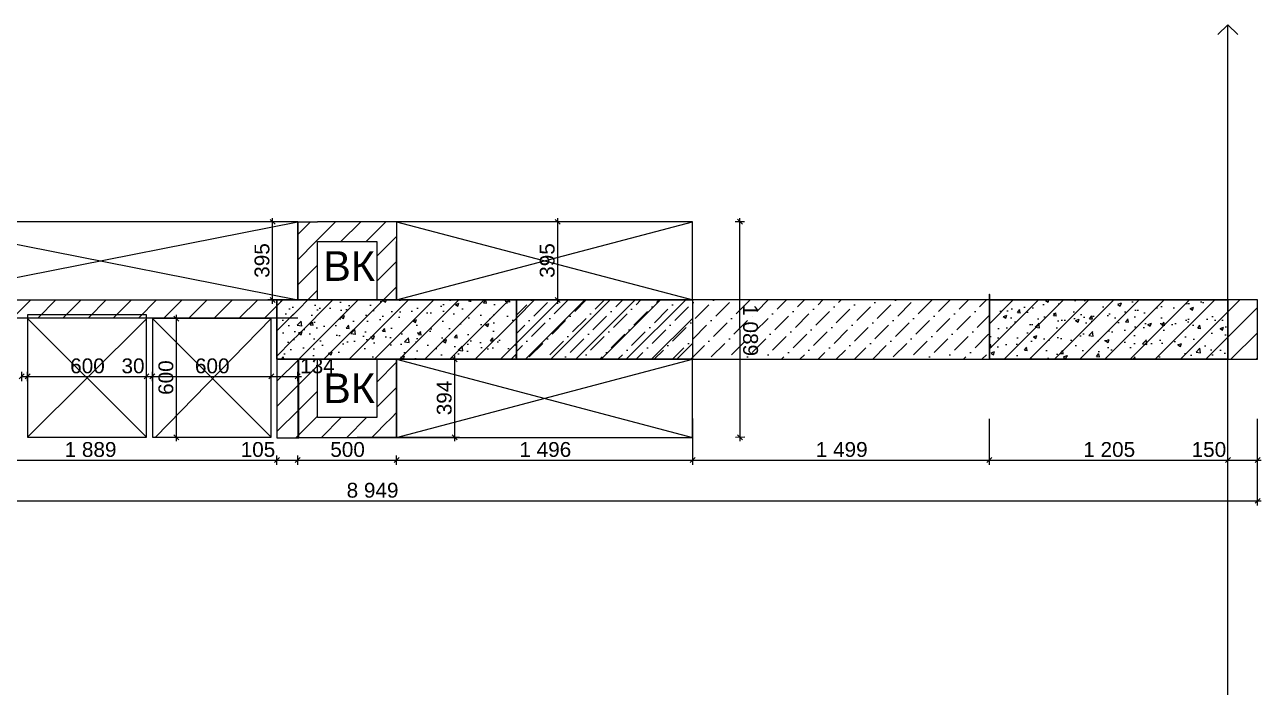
# Model space of a CAD drawing. Header units: millimetres. Extents: x 2336463 to 2579121, y 595385 to 778077.
# Drawn here: x 2543586 to 2549834, y 698601 to 701950 of the extents above; entities that cross this region are included whole.
import ezdxf

# ---------------------------------------------------------------- set-up
doc = ezdxf.new("R2010")
doc.units = ezdxf.units.MM
doc.header["$MEASUREMENT"] = 0
for name, color, linetype in [('+возводимые стены', 7, 'Continuous'), ('1 Планировка', 7, 'Continuous'), ('1 Планировка размеры', 7, 'Continuous'), ('Интерьер - Мебель', 7, 'Continuous'), ('сит план', 7, 'Continuous')]:
    doc.layers.add(name, color=color, linetype=linetype)
for name, color, linetype, lineweight in [('+возводимые стены_Ном._пера__1', 7, 'Continuous', 13), ('1 Планировка_Ном._пера__1', 7, 'Continuous', 13), ('Интерьер - Мебель_Ном._пера__1', 7, 'Continuous', 13), ('Конструктив - Стены Несущие_Ном._пера__1', 7, 'Continuous', 13), ('сит план_Ном._пера__1', 7, 'Continuous', 13), ('сит план_Ном._пера__21', 7, 'Continuous', 30)]:
    doc.layers.add(name, color=color, linetype=linetype, lineweight=lineweight)
for name, color, linetype, lineweight, true_color in [('+возводимые стены_Ном._пера__102', 7, 'Continuous', 5, 0xcccccc), ('+возводимые стены_Ном._пера__169', 7, 'Continuous', 5, 0x68b353), ('1 Планировка размеры_Ном._пера__242', 7, 'Continuous', 13, 0x1b55b5), ('1 Планировка_Ном._пера__242', 7, 'Continuous', 13, 0x1b55b5), ('Конструктив - Стены Несущие_Ном._пера__162', 7, 'Continuous', 5, 0xaaaaaa), ('сит план_Ном._пера__87', 7, 'Continuous', 20, 0x6a6a6a)]:
    doc.layers.add(name, color=color, linetype=linetype, lineweight=lineweight, true_color=true_color)
doc.styles.add('СГЕНЕРИР_СТИЛЬ_1', font='arial.ttf')
doc.dimstyles.new('СГЕНЕРИР_СТИЛЬ__1', dxfattribs={"dimtxt": 75, "dimasz": 23.75, "dimexe": 0.18, "dimexo": 300, "dimgap": 0, "dimtad": 1, "dimtih": 1, "dimtoh": 1, "dimdec": 0, "dimzin": 0, "dimdsep": 46, "dimtxsty": 'СГЕНЕРИР_СТИЛЬ_1', "dimblk": 'ARROWHEAD_6', "dimblk1": 'ARROWHEAD_6', "dimblk2": 'ARROWHEAD_6', "dimcen": 0.09, "dimclrd": 256, "dimclre": 256, "dimclrt": 256, "dimazin": 0, "dimtfac": 1, "dimtdec": 4, "dimtmove": 0, "dimatfit": 3, "dimfxl": 0, "dimtolj": 1, "dimtzin": 0, "dimarcsym": 0})
doc.dimstyles.new('СГЕНЕРИР_СТИЛЬ__2', dxfattribs={"dimtxt": 75, "dimasz": 23.75, "dimexe": 0.18, "dimexo": 300, "dimgap": 0, "dimtad": 1, "dimdec": 0, "dimzin": 0, "dimdsep": 46, "dimtxsty": 'СГЕНЕРИР_СТИЛЬ_1', "dimblk": 'ARROWHEAD_6', "dimblk1": 'ARROWHEAD_6', "dimblk2": 'ARROWHEAD_6', "dimcen": 0.09, "dimclrd": 256, "dimclre": 256, "dimclrt": 256, "dimazin": 0, "dimtfac": 1, "dimtdec": 4, "dimtmove": 0, "dimatfit": 3, "dimfxl": 0, "dimtolj": 1, "dimtzin": 0, "dimarcsym": 0})
pattern_1 = [(50, (2086872.01, 585813.69), (-182.18467, 15.939086), [19.05, -209.55]), (355, (2086872.01, 585813.69), (-35.24342, 191.056845), [15.24, -167.640584]), (100.451445, (2086887.2, 585812.36), (146.94125, 175.11775), [16.19001, -178.090245]), (46.1842, (2086872.01, 585864.49), (-271.07904, 42.04233), [28.575, -314.325]), (96.63556, (2086894.6, 585860.98), (237.40413, 247.42612), [24.28502, -267.13561]), (351.18415, (2086872.01, 585864.49), (237.40413, 247.42612), [22.85997, -251.45973]), (21, (2086897.41, 585851.79), (-151.61439, 102.2652), [19.05, -209.55]), (326, (2086897.41, 585851.79), (61.80203, 184.187966), [15.24, -167.64]), (71.451445, (2086910.05, 585843.26), (213.41642, 81.92277), [16.19001, -178.08994]), (37.5, (2086872.015, 585813.686), (3.088603, 84.555039), [0, -165.608, 0, -170.18, 0, -168.275]), (7.5, (2086872.015, 585813.69), (66.819663, 100.180575), [0, -97.028, 0, -161.798, 0, -64.135]), (327.5, (2086815.37, 585813.686), (-135.590595, 5.728744), [0, -63.5, 0, -198.12, 0, -262.89]), (317.5, (2086789.97, 585813.69), (148.12918, 25.42649), [0, -82.55, 0, -131.572, 0, -186.69])]
pattern_2 = [(45, (2086872.015, 585813.69), (-63.639609, 63.639609), [])]

# ---------------------------------------------------------------- blocks, each defined once
blk = doc.blocks.new('Перекрытие_36', base_point=(2542971.4, 700953.7))
at = {"layer": 'Интерьер - Мебель_Ном._пера__1', "color": 7, "linetype": 'Continuous', "lineweight": 13, "flags": 128}
blk.add_lwpolyline([(2542971.4, 700953.7), (2542971.4, 700558.7), (2544965.3, 700558.7), (2544965.3, 700953.7)], close=True, dxfattribs=at)
blk = doc.blocks.new('Перекрытие_38', base_point=(2545465.3, 700558.7))
at = {"layer": 'Интерьер - Мебель_Ном._пера__1', "color": 7, "linetype": 'Continuous', "lineweight": 13, "flags": 128}
blk.add_lwpolyline([(2545465.3, 700558.7), (2546959.7, 700558.7), (2546959.7, 700953.7), (2545465.3, 700953.7)], close=True, dxfattribs=at)
blk = doc.blocks.new('Перекрытие_39', base_point=(2544231.5, 700464.3))
at = {"layer": 'Интерьер - Мебель_Ном._пера__1', "color": 7, "linetype": 'Continuous', "lineweight": 13, "flags": 128}
blk.add_lwpolyline([(2544231.5, 700464.3), (2544231.5, 699864.8), (2544831.4, 699864.8), (2544831.4, 700464.3)], close=True, dxfattribs=at)
blk = doc.blocks.new('Перекрытие_40', base_point=(2543600.9, 700484.3))
at = {"layer": 'Интерьер - Мебель_Ном._пера__1', "color": 7, "linetype": 'Continuous', "lineweight": 13, "flags": 128}
blk.add_lwpolyline([(2543600.9, 700484.3), (2543600.9, 699864.8), (2544201.3, 699864.8), (2544201.3, 700484.3)], close=True, dxfattribs=at)
blk = doc.blocks.new('Перекрытие_41', base_point=(2545465.3, 699864.3))
at = {"layer": 'Интерьер - Мебель_Ном._пера__1', "color": 7, "linetype": 'Continuous', "lineweight": 13, "flags": 128}
blk.add_lwpolyline([(2545465.3, 699864.3), (2546960.5, 699864.3), (2546960.5, 700258.7), (2545465.3, 700258.7)], close=True, dxfattribs=at)
blk = doc.blocks.new('Стена_212', base_point=(2544860.3, 700558.7))
at = {"layer": 'сит план_Ном._пера__87', "linetype": 'Continuous', "lineweight": 20, "true_color": 0x6a6a6a}
h = blk.add_hatch(dxfattribs=at)
h.set_pattern_fill('Блоки_Бетонные_Эффективные', color=251, style=0, pattern_type=2)
h.set_pattern_definition(pattern_2)
h.paths.add_polyline_path([(2544970.3, 700258.7), (2544860.3, 700558.7), (2544860.3, 700258.7)])
h = blk.add_hatch(dxfattribs=at)
h.set_pattern_fill('Блоки_Бетонные_Эффективные', color=251, style=0, pattern_type=2)
h.set_pattern_definition(pattern_2)
h.paths.add_polyline_path([(2544860.3, 700558.7), (2544970.3, 700258.7), (2544970.3, 700558.7)])
h = blk.add_hatch(dxfattribs=at)
h.set_pattern_fill('Блоки_Бетонные_Эффективные', color=251, style=0, pattern_type=2)
h.set_pattern_definition(pattern_2)
h.paths.add_polyline_path([(2544970.3, 700258.7), (2546070.4, 700258.7), (2546070.3, 700558.7), (2544970.3, 700558.7)])
at = {"layer": '+возводимые стены_Ном._пера__1', "color": 7, "linetype": 'Continuous', "lineweight": 13, "flags": 128}
blk.add_lwpolyline([(2544860.3, 700468.4), (2544860.3, 700258.7)], dxfattribs=at)
at = {"layer": 'сит план_Ном._пера__1', "color": 7, "linetype": 'Continuous', "lineweight": 13, "flags": 128}
for points in [[(2544965.3, 700558.7), (2544860.3, 700558.7)], [(2545365.3, 700558.7), (2545065.3, 700558.7)], [(2546070.3, 700558.7), (2545465.3, 700558.7)], [(2545065.3, 700258.7), (2545365.3, 700258.7)], [(2545465.3, 700258.7), (2546070.4, 700258.7)]]:
    blk.add_lwpolyline(points, dxfattribs=at)
blk = doc.blocks.new('Стена_213', base_point=(2544965.3, 700558.7))
at = {"layer": 'сит план_Ном._пера__87', "linetype": 'Continuous', "lineweight": 20, "true_color": 0x6a6a6a}
h = blk.add_hatch(dxfattribs=at)
h.set_pattern_fill('Блоки_Бетонные_Эффективные', color=251, style=0, pattern_type=2)
h.set_pattern_definition(pattern_2)
h.paths.add_polyline_path([(2544965.3, 700953.7), (2545065.3, 700853.7), (2545065.3, 700953.7)])
h = blk.add_hatch(dxfattribs=at)
h.set_pattern_fill('Блоки_Бетонные_Эффективные', color=251, style=0, pattern_type=2)
h.set_pattern_definition(pattern_2)
h.paths.add_polyline_path([(2544965.3, 700853.7), (2545065.3, 700853.7), (2544965.3, 700953.7)])
h = blk.add_hatch(dxfattribs=at)
h.set_pattern_fill('Блоки_Бетонные_Эффективные', color=251, style=0, pattern_type=2)
h.set_pattern_definition(pattern_2)
h.paths.add_polyline_path([(2544965.3, 700853.7), (2544965.3, 700558.7), (2545065.3, 700558.7), (2545065.3, 700853.7)])
at = {"layer": 'сит план_Ном._пера__1', "color": 7, "linetype": 'Continuous', "lineweight": 13, "flags": 128}
for points in [[(2544965.3, 700953.7), (2545065.3, 700953.7)], [(2544965.3, 700953.7), (2544965.3, 700558.7)], [(2545065.3, 700558.7), (2545065.3, 700853.7)]]:
    blk.add_lwpolyline(points, dxfattribs=at)
blk = doc.blocks.new('Стена_214', base_point=(2544965.3, 700953.7))
at = {"layer": 'сит план_Ном._пера__87', "linetype": 'Continuous', "lineweight": 20, "true_color": 0x6a6a6a}
h = blk.add_hatch(dxfattribs=at)
h.set_pattern_fill('Блоки_Бетонные_Эффективные', color=251, style=0, pattern_type=2)
h.set_pattern_definition(pattern_2)
h.paths.add_polyline_path([(2545365.3, 700953.7), (2545065.3, 700953.7), (2545065.3, 700853.7), (2545365.3, 700853.7)])
h = blk.add_hatch(dxfattribs=at)
h.set_pattern_fill('Блоки_Бетонные_Эффективные', color=251, style=0, pattern_type=2)
h.set_pattern_definition(pattern_2)
h.paths.add_polyline_path([(2545365.3, 700853.7), (2545465.3, 700853.7), (2545465.3, 700953.7)])
h = blk.add_hatch(dxfattribs=at)
h.set_pattern_fill('Блоки_Бетонные_Эффективные', color=251, style=0, pattern_type=2)
h.set_pattern_definition(pattern_2)
h.paths.add_polyline_path([(2545365.3, 700953.7), (2545365.3, 700853.7), (2545465.3, 700953.7)])
at = {"layer": 'сит план_Ном._пера__1', "color": 7, "linetype": 'Continuous', "lineweight": 13, "flags": 128}
for points in [[(2545465.3, 700953.7), (2545065.3, 700953.7)], [(2545465.3, 700953.7), (2545465.3, 700853.7)], [(2545065.3, 700853.7), (2545365.3, 700853.7)]]:
    blk.add_lwpolyline(points, dxfattribs=at)
blk = doc.blocks.new('Стена_215', base_point=(2545465.3, 700953.7))
at = {"layer": 'сит план_Ном._пера__87', "linetype": 'Continuous', "lineweight": 20, "true_color": 0x6a6a6a}
h = blk.add_hatch(dxfattribs=at)
h.set_pattern_fill('Блоки_Бетонные_Эффективные', color=251, style=0, pattern_type=2)
h.set_pattern_definition(pattern_2)
h.paths.add_polyline_path([(2545365.3, 700853.7), (2545365.3, 700558.7), (2545465.3, 700558.7), (2545465.3, 700853.7)])
at = {"layer": 'сит план_Ном._пера__1', "color": 7, "linetype": 'Continuous', "lineweight": 13, "flags": 128}
for points in [[(2545365.3, 700853.7), (2545365.3, 700558.7)], [(2545465.3, 700558.7), (2545465.3, 700853.7)]]:
    blk.add_lwpolyline(points, dxfattribs=at)
blk = doc.blocks.new('Стена_216', base_point=(2544965.3, 700558.7))
at = {"layer": 'сит план_Ном._пера__87', "linetype": 'Continuous', "lineweight": 20, "true_color": 0x6a6a6a}
h = blk.add_hatch(dxfattribs=at)
h.set_pattern_fill('Блоки_Бетонные_Эффективные', color=251, style=0, pattern_type=2)
h.set_pattern_definition(pattern_2)
h.paths.add_polyline_path([(2545065.3, 699964.3), (2545065.3, 700258.7), (2544965.3, 700258.7), (2544965.3, 699964.3)])
h = blk.add_hatch(dxfattribs=at)
h.set_pattern_fill('Блоки_Бетонные_Эффективные', color=251, style=0, pattern_type=2)
h.set_pattern_definition(pattern_2)
h.paths.add_polyline_path([(2545065.3, 699964.3), (2544965.3, 699864.3), (2545065.3, 699864.3)])
h = blk.add_hatch(dxfattribs=at)
h.set_pattern_fill('Блоки_Бетонные_Эффективные', color=251, style=0, pattern_type=2)
h.set_pattern_definition(pattern_2)
h.paths.add_polyline_path([(2544965.3, 699964.3), (2544965.3, 699864.3), (2545065.3, 699964.3)])
at = {"layer": 'сит план_Ном._пера__1', "color": 7, "linetype": 'Continuous', "lineweight": 13, "flags": 128}
for points in [[(2544965.3, 700258.7), (2544965.3, 699864.3)], [(2545065.3, 699964.3), (2545065.3, 700258.7)], [(2544965.3, 699864.3), (2545065.3, 699864.3)]]:
    blk.add_lwpolyline(points, dxfattribs=at)
blk = doc.blocks.new('Стена_217', base_point=(2544965.3, 699864.3))
at = {"layer": 'сит план_Ном._пера__87', "linetype": 'Continuous', "lineweight": 20, "true_color": 0x6a6a6a}
h = blk.add_hatch(dxfattribs=at)
h.set_pattern_fill('Блоки_Бетонные_Эффективные', color=251, style=0, pattern_type=2)
h.set_pattern_definition(pattern_2)
h.paths.add_polyline_path([(2545365.3, 699964.3), (2545065.3, 699964.3), (2545065.3, 699864.3), (2545365.3, 699864.3)])
h = blk.add_hatch(dxfattribs=at)
h.set_pattern_fill('Блоки_Бетонные_Эффективные', color=251, style=0, pattern_type=2)
h.set_pattern_definition(pattern_2)
h.paths.add_polyline_path([(2545365.3, 699964.3), (2545465.3, 699864.3), (2545465.3, 699964.3)])
h = blk.add_hatch(dxfattribs=at)
h.set_pattern_fill('Блоки_Бетонные_Эффективные', color=251, style=0, pattern_type=2)
h.set_pattern_definition(pattern_2)
h.paths.add_polyline_path([(2545365.3, 699864.3), (2545465.3, 699864.3), (2545365.3, 699964.3)])
at = {"layer": 'сит план_Ном._пера__1', "color": 7, "linetype": 'Continuous', "lineweight": 13, "flags": 128}
for points in [[(2545365.3, 699964.3), (2545065.3, 699964.3)], [(2545465.3, 699864.3), (2545465.3, 699964.3)], [(2545065.3, 699864.3), (2545465.3, 699864.3)]]:
    blk.add_lwpolyline(points, dxfattribs=at)
blk = doc.blocks.new('Стена_218', base_point=(2545465.3, 699864.3))
at = {"layer": 'сит план_Ном._пера__87', "linetype": 'Continuous', "lineweight": 20, "true_color": 0x6a6a6a}
h = blk.add_hatch(dxfattribs=at)
h.set_pattern_fill('Блоки_Бетонные_Эффективные', color=251, style=0, pattern_type=2)
h.set_pattern_definition(pattern_2)
h.paths.add_polyline_path([(2545465.3, 699964.3), (2545465.3, 700258.7), (2545365.3, 700258.7), (2545365.3, 699964.3)])
at = {"layer": 'сит план_Ном._пера__1', "color": 7, "linetype": 'Continuous', "lineweight": 13, "flags": 128}
for points in [[(2545365.3, 700258.7), (2545365.3, 699964.3)], [(2545465.3, 699964.3), (2545465.3, 700258.7)]]:
    blk.add_lwpolyline(points, dxfattribs=at)
blk = doc.blocks.new('Стена_220', base_point=(2549815, 700258.7))
at = {"layer": 'сит план_Ном._пера__87', "linetype": 'Continuous', "lineweight": 20, "true_color": 0x6a6a6a}
h = blk.add_hatch(dxfattribs=at)
h.set_pattern_fill('Блоки_Бетонные_Эффективные', color=251, style=0, pattern_type=2)
h.set_pattern_definition(pattern_2)
h.paths.add_polyline_path([(2549815, 700558.7), (2548460.3, 700558.7), (2548460.3, 700258.7), (2549815, 700258.7)])
at = {"layer": 'сит план_Ном._пера__1', "color": 7, "linetype": 'Continuous', "lineweight": 13, "flags": 128}
for points in [[(2549815, 700558.7), (2548460.3, 700558.7)], [(2548460.3, 700558.7), (2548460.3, 700258.7)], [(2549815, 700258.7), (2549815, 700558.7)], [(2548460.3, 700258.7), (2549815, 700258.7)]]:
    blk.add_lwpolyline(points, dxfattribs=at)
blk = doc.blocks.new('Стена_221', base_point=(2544965.3, 700468.4))
at = {"layer": '+возводимые стены_Ном._пера__169', "linetype": 'Continuous', "lineweight": 5, "true_color": 0x68b353}
h = blk.add_hatch(dxfattribs=at)
h.set_pattern_fill('Блоки_Бетонные_Эффективные', color=85, style=0, pattern_type=2)
h.set_pattern_definition(pattern_2)
h.paths.add_polyline_path([(2544965.3, 700558.4), (2542971.5, 700558.9), (2542971.4, 700468.9), (2544965.3, 700468.4)])
at = {"layer": '+возводимые стены_Ном._пера__102', "color": 254, "linetype": 'Continuous', "lineweight": 5, "true_color": 0xcccccc, "flags": 128}
for points in [[(2542971.5, 700558.9), (2542971.4, 700468.9)], [(2544965.3, 700558.4), (2542971.5, 700558.9)], [(2542971.4, 700468.9), (2544965.3, 700468.4)]]:
    blk.add_lwpolyline(points, dxfattribs=at)
blk = doc.blocks.new('Стена_222', base_point=(2544860.3, 700558.7))
at = {"layer": '+возводимые стены_Ном._пера__169', "linetype": 'Continuous', "lineweight": 5, "true_color": 0x68b353}
h = blk.add_hatch(dxfattribs=at)
h.set_pattern_fill('Блоки_Бетонные_Эффективные', color=85, style=0, pattern_type=2)
h.set_pattern_definition(pattern_2)
h.paths.add_polyline_path([(2544860.3, 700258.7), (2544860.3, 699861.1), (2544970.3, 699861.1), (2544970.3, 700258.7)])
at = {"layer": '+возводимые стены_Ном._пера__102', "color": 254, "linetype": 'Continuous', "lineweight": 5, "true_color": 0xcccccc, "flags": 128}
for points in [[(2544860.3, 700558.7), (2544860.3, 700558.4)], [(2544860.3, 700258.7), (2544860.3, 699861.1)], [(2544970.3, 699861.1), (2544970.3, 700258.7)], [(2544860.3, 699861.1), (2544970.3, 699861.1)]]:
    blk.add_lwpolyline(points, dxfattribs=at)
blk = doc.blocks.new('Стена_223', base_point=(2546070.3, 700558.7))
at = {"layer": '+возводимые стены_Ном._пера__169', "linetype": 'Continuous', "lineweight": 5, "true_color": 0x68b353}
h = blk.add_hatch(dxfattribs=at)
h.set_pattern_fill('Блоки_Бетонные_Эффективные', color=85, style=0, pattern_type=2)
h.set_pattern_definition(pattern_2)
h.paths.add_polyline_path([(2546070.4, 700258.7), (2546961.6, 700259), (2546961.5, 700559), (2546070.3, 700558.7)])
at = {"layer": '+возводимые стены_Ном._пера__102', "color": 254, "linetype": 'Continuous', "lineweight": 5, "true_color": 0xcccccc, "flags": 128}
for points in [[(2546961.5, 700559), (2546070.3, 700558.7)], [(2546961.6, 700259), (2546961.5, 700559)], [(2546070.4, 700258.7), (2546961.6, 700259)]]:
    blk.add_lwpolyline(points, dxfattribs=at)
blk = doc.blocks.new('Линия_3', base_point=(2549665, 698026.2))
at = {"layer": '1 Планировка_Ном._пера__1', "color": 7, "linetype": 'Continuous', "lineweight": 13}
blk.add_line((2549665, 698026.2), (2549665, 701950), dxfattribs=at)
at = {"layer": '1 Планировка_Ном._пера__242', "color": 152, "linetype": 'Continuous', "lineweight": 13, "true_color": 0x1b55b5}
for q in [(2549615, 701900), (2549715, 701900)]:
    blk.add_line((2549665, 701950), q, dxfattribs=at)
blk = doc.blocks.new('*D2666', base_point=(2086872, 585813.7))
at = {"layer": '1 Планировка размеры_Ном._пера__242', "color": 152, "linetype": 'Continuous', "lineweight": 13, "true_color": 0x1b55b5}
for p, q in [((2544531.4, 700464.3), (2544329.2, 700464.3)), ((2544365.1, 700451.8), (2544340.1, 700476.8)), ((2544352.6, 700464.3), (2544352.6, 700483.1)), ((2544352.6, 699864.3), (2544352.6, 700464.3)), ((2544665.3, 699864.3), (2544329.2, 699864.3)), ((2544340.1, 699876.8), (2544365.1, 699851.8)), ((2544352.6, 699845.5), (2544352.6, 699864.3))]:
    blk.add_line(p, q, dxfattribs=at)
at = {"layer": '1 Планировка размеры_Ном._пера__242', "color": 152, "lineweight": 13, "true_color": 0x1b55b5, "insert": (2544337.6, 700078.9), "char_height": 75, "attachment_point": 7, "rotation": 90, "style": 'СГЕНЕРИР_СТИЛЬ_1'}
blk.add_mtext('\\A1;{\\pql;\\fArial|b0|i0|c204|p38;600}', dxfattribs=at)
blk = doc.blocks.new('ARROWHEAD_6')
at = {"color": 0, "linetype": 'Continuous', "lineweight": 0}
for p, q in [((0, 0), (-1, 0)), ((-0.5, -0.5), (0.5, 0.5))]:
    blk.add_line(p, q, dxfattribs=at)
blk = doc.blocks.new('*D2667', base_point=(2086872, 585813.7))
at = {"layer": '1 Планировка размеры_Ном._пера__242', "color": 152, "linetype": 'Continuous', "lineweight": 13, "true_color": 0x1b55b5}
for p, q in [((2544861.6, 700953.7), (2544814.8, 700953.7)), ((2544850.7, 700941.2), (2544825.7, 700966.2)), ((2544838.2, 700953.7), (2544838.2, 700972.5)), ((2544838.2, 700558.7), (2544838.2, 700953.7)), ((2544861.6, 700558.7), (2544814.8, 700558.7)), ((2544825.7, 700571.2), (2544850.7, 700546.2)), ((2544838.2, 700540), (2544838.2, 700558.7))]:
    blk.add_line(p, q, dxfattribs=at)
at = {"layer": '1 Планировка размеры_Ном._пера__242', "color": 152, "lineweight": 13, "true_color": 0x1b55b5, "insert": (2544823.2, 700670.8), "char_height": 75, "attachment_point": 7, "rotation": 90, "style": 'СГЕНЕРИР_СТИЛЬ_1'}
blk.add_mtext('\\A1;{\\pql;\\fArial|b0|i0|c204|p38;395}', dxfattribs=at)
blk = doc.blocks.new('*D2669', base_point=(2086872, 585813.7))
at = {"layer": '1 Планировка размеры_Ном._пера__242', "color": 152, "linetype": 'Continuous', "lineweight": 13, "true_color": 0x1b55b5}
for p, q in [((2543583.8, 700184.6), (2543558.8, 700159.6)), ((2543571.3, 700148.7), (2543571.3, 700195.6)), ((2543571.3, 700172.1), (2543600.9, 700172.1)), ((2543613.4, 700184.6), (2543588.4, 700159.6)), ((2543600.9, 700148.7), (2543600.9, 700195.6))]:
    blk.add_line(p, q, dxfattribs=at)
blk = doc.blocks.new('*D2670', base_point=(2086872, 585813.7))
at = {"layer": '1 Планировка размеры_Ном._пера__242', "color": 152, "linetype": 'Continuous', "lineweight": 13, "true_color": 0x1b55b5}
for p, q in [((2543613.4, 700184.6), (2543588.4, 700159.6)), ((2543600.9, 700148.7), (2543600.9, 700195.6)), ((2543600.9, 700172.1), (2544201.3, 700172.1)), ((2544213.8, 700184.6), (2544188.8, 700159.6)), ((2544201.3, 700148.7), (2544201.3, 700195.6))]:
    blk.add_line(p, q, dxfattribs=at)
at = {"layer": '1 Планировка размеры_Ном._пера__242', "color": 152, "lineweight": 13, "true_color": 0x1b55b5, "char_height": 75, "attachment_point": 7, "style": 'СГЕНЕРИР_СТИЛЬ_1'}
for s, insert in [('\\A1;{\\pql;\\fArial|b0|i0|c204|p38;600}', (2543815.7, 700187.1)), ('\\A1;{\\pql;\\fArial|b0|i0|c204|p38;30}', (2544075, 700187.1))]:
    blk.add_mtext(s, dxfattribs=dict(at, insert=insert))
blk = doc.blocks.new('*D2671', base_point=(2086872, 585813.7))
at = {"layer": '1 Планировка размеры_Ном._пера__242', "color": 152, "linetype": 'Continuous', "lineweight": 13, "true_color": 0x1b55b5}
for p, q in [((2544213.8, 700184.6), (2544188.8, 700159.6)), ((2544201.3, 700148.7), (2544201.3, 700195.6)), ((2544201.3, 700172.1), (2544231.5, 700172.1)), ((2544244, 700184.6), (2544219, 700159.6)), ((2544231.5, 700148.7), (2544231.5, 700195.6))]:
    blk.add_line(p, q, dxfattribs=at)
blk = doc.blocks.new('*D2672', base_point=(2086872, 585813.7))
at = {"layer": '1 Планировка размеры_Ном._пера__242', "color": 152, "linetype": 'Continuous', "lineweight": 13, "true_color": 0x1b55b5}
for p, q in [((2544244, 700184.6), (2544219, 700159.6)), ((2544231.5, 700148.7), (2544231.5, 700195.6)), ((2544231.5, 700172.1), (2544831.4, 700172.1)), ((2544843.9, 700184.6), (2544818.9, 700159.6)), ((2544831.4, 700148.7), (2544831.4, 700195.6))]:
    blk.add_line(p, q, dxfattribs=at)
at = {"layer": '1 Планировка размеры_Ном._пера__242', "color": 152, "lineweight": 13, "true_color": 0x1b55b5, "insert": (2544446.1, 700187.1), "char_height": 75, "attachment_point": 7, "style": 'СГЕНЕРИР_СТИЛЬ_1'}
blk.add_mtext('\\A1;{\\pql;\\fArial|b0|i0|c204|p38;600}', dxfattribs=at)
blk = doc.blocks.new('*D2673', base_point=(2086872, 585813.7))
at = {"layer": '1 Планировка размеры_Ном._пера__242', "color": 152, "linetype": 'Continuous', "lineweight": 13, "true_color": 0x1b55b5}
for p, q in [((2544843.9, 700184.6), (2544818.9, 700159.6)), ((2544831.4, 700148.7), (2544831.4, 700195.6)), ((2544831.4, 700172.1), (2544965.3, 700172.1)), ((2544952.8, 700159.6), (2544977.8, 700184.6)), ((2544965.3, 700148.7), (2544965.3, 700195.6)), ((2544965.3, 700172.1), (2544984.1, 700172.1))]:
    blk.add_line(p, q, dxfattribs=at)
at = {"layer": '1 Планировка размеры_Ном._пера__242', "color": 152, "lineweight": 13, "true_color": 0x1b55b5, "insert": (2544977.8, 700187.1), "char_height": 75, "attachment_point": 7, "style": 'СГЕНЕРИР_СТИЛЬ_1'}
blk.add_mtext('\\A1;{\\pql;\\fArial|b0|i0|c204|p38;134}', dxfattribs=at)
blk = doc.blocks.new('*D2675', base_point=(2086872, 585813.7))
at = {"layer": '1 Планировка размеры_Ном._пера__242', "color": 152, "linetype": 'Continuous', "lineweight": 13, "true_color": 0x1b55b5}
for p, q in [((2546659.7, 700953.7), (2546255.8, 700953.7)), ((2546291.8, 700941.2), (2546266.8, 700966.2)), ((2546279.3, 700953.7), (2546279.3, 700972.5)), ((2546279.3, 700558.7), (2546279.3, 700953.7)), ((2546302.7, 700558.7), (2546255.8, 700558.7)), ((2546266.8, 700571.2), (2546291.8, 700546.2)), ((2546279.3, 700540), (2546279.3, 700558.7))]:
    blk.add_line(p, q, dxfattribs=at)
at = {"layer": '1 Планировка размеры_Ном._пера__242', "color": 152, "lineweight": 13, "true_color": 0x1b55b5, "insert": (2546264.3, 700670.8), "char_height": 75, "attachment_point": 7, "rotation": 90, "style": 'СГЕНЕРИР_СТИЛЬ_1'}
blk.add_mtext('\\A1;{\\pql;\\fArial|b0|i0|c204|p38;395}', dxfattribs=at)
blk = doc.blocks.new('*D2677', base_point=(2086872, 585813.7))
at = {"layer": '1 Планировка размеры_Ном._пера__242', "color": 152, "linetype": 'Continuous', "lineweight": 13, "true_color": 0x1b55b5}
for p, q in [((2542983.9, 699762), (2542958.9, 699737)), ((2542971.4, 699726.1), (2542971.4, 699772.9)), ((2542971.4, 699749.5), (2544860.3, 699749.5)), ((2544872.8, 699762), (2544847.8, 699737)), ((2544860.3, 699726.1), (2544860.3, 699772.9))]:
    blk.add_line(p, q, dxfattribs=at)
at = {"layer": '1 Планировка размеры_Ном._пера__242', "color": 152, "lineweight": 13, "true_color": 0x1b55b5, "char_height": 75, "attachment_point": 7, "style": 'СГЕНЕРИР_СТИЛЬ_1'}
for s, insert in [('\\A1;{\\pql;\\fArial|b0|i0|c204|p38;1\xa0889}', (2543787.6, 699764.5)), ('\\A1;{\\pql;\\fArial|b0|i0|c204|p38;105}', (2544677.1, 699764.5))]:
    blk.add_mtext(s, dxfattribs=dict(at, insert=insert))
blk = doc.blocks.new('*D2678', base_point=(2086872, 585813.7))
at = {"layer": '1 Планировка размеры_Ном._пера__242', "color": 152, "linetype": 'Continuous', "lineweight": 13, "true_color": 0x1b55b5}
for p, q in [((2544872.8, 699762), (2544847.8, 699737)), ((2544860.3, 699726.1), (2544860.3, 699772.9)), ((2544860.3, 699749.5), (2544965.3, 699749.5)), ((2544977.8, 699762), (2544952.8, 699737)), ((2544965.3, 699726.1), (2544965.3, 699772.9))]:
    blk.add_line(p, q, dxfattribs=at)
blk = doc.blocks.new('*D2679', base_point=(2086872, 585813.7))
at = {"layer": '1 Планировка размеры_Ном._пера__242', "color": 152, "linetype": 'Continuous', "lineweight": 13, "true_color": 0x1b55b5}
for p, q in [((2544977.8, 699762), (2544952.8, 699737)), ((2544965.3, 699726.1), (2544965.3, 699772.9)), ((2544965.3, 699749.5), (2545465.3, 699749.5)), ((2545477.8, 699762), (2545452.8, 699737)), ((2545465.3, 699726.1), (2545465.3, 699772.9))]:
    blk.add_line(p, q, dxfattribs=at)
at = {"layer": '1 Планировка размеры_Ном._пера__242', "color": 152, "lineweight": 13, "true_color": 0x1b55b5, "insert": (2545129.9, 699764.5), "char_height": 75, "attachment_point": 7, "style": 'СГЕНЕРИР_СТИЛЬ_1'}
blk.add_mtext('\\A1;{\\pql;\\fArial|b0|i0|c204|p38;500}', dxfattribs=at)
blk = doc.blocks.new('*D2680', base_point=(2086872, 585813.7))
at = {"layer": '1 Планировка размеры_Ном._пера__242', "color": 152, "linetype": 'Continuous', "lineweight": 13, "true_color": 0x1b55b5}
for p, q in [((2546961.6, 699726.1), (2546961.6, 699959)), ((2545477.8, 699762), (2545452.8, 699737)), ((2545465.3, 699726.1), (2545465.3, 699772.9)), ((2545465.3, 699749.5), (2546961.6, 699749.5)), ((2546974.1, 699762), (2546949.1, 699737))]:
    blk.add_line(p, q, dxfattribs=at)
at = {"layer": '1 Планировка размеры_Ном._пера__242', "color": 152, "lineweight": 13, "true_color": 0x1b55b5, "insert": (2546085.2, 699764.5), "char_height": 75, "attachment_point": 7, "style": 'СГЕНЕРИР_СТИЛЬ_1'}
blk.add_mtext('\\A1;{\\pql;\\fArial|b0|i0|c204|p38;1\xa0496}', dxfattribs=at)
blk = doc.blocks.new('*D2681', base_point=(2086872, 585813.7))
at = {"layer": '1 Планировка размеры_Ном._пера__242', "color": 152, "linetype": 'Continuous', "lineweight": 13, "true_color": 0x1b55b5}
for p, q in [((2546961.6, 699726.1), (2546961.6, 699959)), ((2548460.3, 699726.1), (2548460.3, 699958.7)), ((2546974.1, 699762), (2546949.1, 699737)), ((2546961.6, 699749.5), (2548460.3, 699749.5)), ((2548472.8, 699762), (2548447.8, 699737))]:
    blk.add_line(p, q, dxfattribs=at)
at = {"layer": '1 Планировка размеры_Ном._пера__242', "color": 152, "lineweight": 13, "true_color": 0x1b55b5, "insert": (2547582.7, 699764.5), "char_height": 75, "attachment_point": 7, "style": 'СГЕНЕРИР_СТИЛЬ_1'}
blk.add_mtext('\\A1;{\\pql;\\fArial|b0|i0|c204|p38;1\xa0499}', dxfattribs=at)
blk = doc.blocks.new('*D2682', base_point=(2086872, 585813.7))
at = {"layer": '1 Планировка размеры_Ном._пера__242', "color": 152, "linetype": 'Continuous', "lineweight": 13, "true_color": 0x1b55b5}
for p, q in [((2548460.3, 699726.1), (2548460.3, 699958.7)), ((2549665, 699726.1), (2549665, 699958.7)), ((2548472.8, 699762), (2548447.8, 699737)), ((2548460.3, 699749.5), (2549665, 699749.5)), ((2549677.5, 699762), (2549652.5, 699737))]:
    blk.add_line(p, q, dxfattribs=at)
at = {"layer": '1 Планировка размеры_Ном._пера__242', "color": 152, "lineweight": 13, "true_color": 0x1b55b5, "char_height": 75, "attachment_point": 7, "style": 'СГЕНЕРИР_СТИЛЬ_1'}
for s, insert in [('\\A1;{\\pql;\\fArial|b0|i0|c204|p38;1\xa0205}', (2548934.4, 699764.5)), ('\\A1;{\\pql;\\fArial|b0|i0|c204|p38;150}', (2549481.8, 699764.5))]:
    blk.add_mtext(s, dxfattribs=dict(at, insert=insert))
blk = doc.blocks.new('*D2683', base_point=(2086872, 585813.7))
at = {"layer": '1 Планировка размеры_Ном._пера__242', "color": 152, "linetype": 'Continuous', "lineweight": 13, "true_color": 0x1b55b5}
for p, q in [((2549665, 699726.1), (2549665, 699958.7)), ((2549815, 699726.1), (2549815, 699958.7)), ((2549677.5, 699762), (2549652.5, 699737)), ((2549665, 699749.5), (2549815, 699749.5)), ((2549802.5, 699737), (2549827.5, 699762)), ((2549815, 699749.5), (2549833.8, 699749.5))]:
    blk.add_line(p, q, dxfattribs=at)
blk = doc.blocks.new('*D2684', base_point=(2086872, 585813.7))
at = {"layer": '1 Планировка размеры_Ном._пера__242', "color": 152, "linetype": 'Continuous', "lineweight": 13, "true_color": 0x1b55b5}
for p, q in [((2545782.4, 700258.7), (2545265.3, 700258.7)), ((2545771.5, 700246.2), (2545746.5, 700271.2)), ((2545759, 700258.7), (2545759, 700277.5)), ((2545759, 699864.3), (2545759, 700258.7)), ((2545782.4, 699864.3), (2545265.3, 699864.3)), ((2545746.5, 699876.8), (2545771.5, 699851.8)), ((2545759, 699845.5), (2545759, 699864.3))]:
    blk.add_line(p, q, dxfattribs=at)
at = {"layer": '1 Планировка размеры_Ном._пера__242', "color": 152, "lineweight": 13, "true_color": 0x1b55b5, "insert": (2545744, 699976.1), "char_height": 75, "attachment_point": 7, "rotation": 90, "style": 'СГЕНЕРИР_СТИЛЬ_1'}
blk.add_mtext('\\A1;{\\pql;\\fArial|b0|i0|c204|p38;394}', dxfattribs=at)
blk = doc.blocks.new('*D2685', base_point=(2086872, 585813.7))
at = {"layer": '1 Планировка размеры_Ном._пера__242', "color": 152, "linetype": 'Continuous', "lineweight": 13, "true_color": 0x1b55b5}
for p, q in [((2547222.9, 700953.9), (2547176, 700953.9)), ((2547211.9, 700941.4), (2547186.9, 700966.4)), ((2547199.4, 700953.9), (2547199.4, 700972.6)), ((2547200.2, 699864.4), (2547199.4, 700953.9)), ((2547223.7, 699864.5), (2547176.8, 699864.4)), ((2547187.7, 699876.9), (2547212.7, 699851.9)), ((2547200.2, 699845.7), (2547200.2, 699864.4))]:
    blk.add_line(p, q, dxfattribs=at)
at = {"layer": '1 Планировка размеры_Ном._пера__242', "color": 152, "lineweight": 13, "true_color": 0x1b55b5, "insert": (2547214.7, 700537.4), "char_height": 75, "attachment_point": 7, "rotation": 270.04229, "style": 'СГЕНЕРИР_СТИЛЬ_1'}
blk.add_mtext('\\A1;{\\pql;\\fArial|b0|i0|c204|p38;1\xa0089}', dxfattribs=at)
blk = doc.blocks.new('*D2687', base_point=(2086872, 585813.7))
at = {"layer": '1 Планировка размеры_Ном._пера__242', "color": 152, "linetype": 'Continuous', "lineweight": 13, "true_color": 0x1b55b5}
for p, q in [((2549815, 699520.1), (2549815, 699958.7)), ((2540878.9, 699556), (2540853.9, 699531)), ((2540866.4, 699520.1), (2540866.4, 699566.9)), ((2549802.5, 699531), (2549827.5, 699556)), ((2540847.7, 699543.5), (2540866.4, 699543.5)), ((2540866.4, 699543.5), (2549815, 699543.5)), ((2549815, 699543.5), (2549833.8, 699543.5))]:
    blk.add_line(p, q, dxfattribs=at)
at = {"layer": '1 Планировка размеры_Ном._пера__242', "color": 152, "lineweight": 13, "true_color": 0x1b55b5, "insert": (2545212.5, 699558.5), "char_height": 75, "attachment_point": 7, "style": 'СГЕНЕРИР_СТИЛЬ_1'}
blk.add_mtext('\\A1;{\\pql;\\fArial|b0|i0|c204|p38;8\xa0949}', dxfattribs=at)

msp = doc.modelspace()

# ---------------------------------------------------------------- hatches: boundary and pattern name
at = {"layer": 'Конструктив - Стены Несущие_Ном._пера__162', "linetype": 'Continuous', "lineweight": 5, "true_color": 0xaaaaaa}
h = msp.add_hatch(dxfattribs=at)
h.set_pattern_fill('Бетон_01', color=253, style=0, pattern_type=2)
h.set_pattern_definition([(45, (2086872.01, 585813.69), (-91.923878, 91.923878), [97.499996, -32.499999, 0, -32.499999]), (45, (2086883.5, 585917.1), (-91.923878, 91.923878), [97.499996, -32.499999, 0, -32.499999])])
h.paths.add_polyline_path([(2548460.3, 700558.7), (2546070.3, 700558.7), (2546070.3, 700258.7), (2548460.3, 700258.7)])
at = {"layer": 'сит план_Ном._пера__1', "linetype": 'Continuous', "lineweight": 13}
h = msp.add_hatch(dxfattribs=at)
h.set_pattern_fill('AR_CONC', style=0, pattern_type=2)
h.set_pattern_definition(pattern_1)
h.paths.add_polyline_path([(2544860.3, 700558.7), (2546070.3, 700558.7), (2546070.3, 700258.7), (2544860.3, 700258.7)])
h = msp.add_hatch(dxfattribs=at)
h.set_pattern_fill('AR_CONC', style=0, pattern_type=2)
h.set_pattern_definition(pattern_1)
h.paths.add_polyline_path([(2548460.3, 700558.7), (2548460.3, 700558.7), (2548460.3, 700586.5), (2548460.3, 700586.5)])
h = msp.add_hatch(dxfattribs=at)
h.set_pattern_fill('AR_CONC', style=0, pattern_type=2)
h.set_pattern_definition(pattern_1)
h.paths.add_polyline_path([(2549665, 700258.7), (2548460.3, 700258.7), (2548460.3, 700558.7), (2549665, 700558.7)])

# ---------------------------------------------------------------- linework, layer by layer
at = {"layer": '1 Планировка_Ном._пера__1', "color": 7, "linetype": 'Continuous', "lineweight": 13}
for p, q in [((2543596.6, 700468.7), (2544201.3, 699864.8)), ((2543600.9, 699864.8), (2544201.3, 700463.6)), ((2544231.5, 700464.3), (2544831.4, 699864.8)), ((2544247.5, 699864.8), (2544831.4, 700464.3))]:
    msp.add_line(p, q, dxfattribs=at)
at = {"layer": 'Интерьер - Мебель_Ном._пера__1', "color": 7, "linetype": 'Continuous', "lineweight": 13}
for p, q in [((2542971.4, 700953.7), (2544965.3, 700558.7)), ((2542971.5, 700558.9), (2544965.3, 700953.7)), ((2545465.3, 700953.7), (2546961.5, 700559)), ((2545465.3, 700558.7), (2546959.7, 700953.7)), ((2545465.3, 700258.7), (2546960.5, 699864.3)), ((2545465.3, 699864.3), (2546960.5, 700258.7))]:
    msp.add_line(p, q, dxfattribs=at)
at = {"layer": 'Конструктив - Стены Несущие_Ном._пера__1', "color": 7, "linetype": 'Continuous', "lineweight": 13, "flags": 128}
msp.add_lwpolyline([(2548460.3, 700558.7), (2546070.3, 700558.7), (2546070.3, 700258.7), (2548460.3, 700258.7)], close=True, dxfattribs=at)
at = {"layer": 'сит план_Ном._пера__21', "color": 7, "linetype": 'Continuous', "lineweight": 30, "flags": 128}
for points in [[(2544860.3, 700558.7), (2546070.3, 700558.7), (2546070.3, 700258.7), (2544860.3, 700258.7)], [(2548460.3, 700558.7), (2548460.3, 700558.7), (2548460.3, 700586.5), (2548460.3, 700586.5)], [(2549665, 700258.7), (2548460.3, 700258.7), (2548460.3, 700558.7), (2549665, 700558.7)]]:
    msp.add_lwpolyline(points, close=True, dxfattribs=at)

# ---------------------------------------------------------------- block references
at = {"layer": '+возводимые стены', "color": 254, "lineweight": 5, "true_color": 0xcccccc}
for name, p in [('Стена_221', (2544965.3, 700468.4)), ('Стена_222', (2544860.3, 700558.7)), ('Стена_223', (2546070.3, 700558.7))]:
    msp.add_blockref(name, p, dxfattribs=at)
at = {"layer": '1 Планировка', "color": 7, "linetype": 'Continuous', "lineweight": 13}
msp.add_blockref('Линия_3', (2549665, 698026.2), dxfattribs=at)
at = {"layer": 'Интерьер - Мебель', "color": 7, "linetype": 'Continuous', "lineweight": 13}
for name, p in [('Перекрытие_36', (2542971.4, 700953.7)), ('Перекрытие_38', (2545465.3, 700558.7)), ('Перекрытие_40', (2543600.9, 700484.3)), ('Перекрытие_39', (2544231.5, 700464.3)), ('Перекрытие_41', (2545465.3, 699864.3))]:
    msp.add_blockref(name, p, dxfattribs=at)
at = {"layer": 'сит план', "color": 7, "lineweight": 13}
for name, p in [('Стена_213', (2544965.3, 700558.7)), ('Стена_214', (2544965.3, 700953.7)), ('Стена_215', (2545465.3, 700953.7)), ('Стена_212', (2544860.3, 700558.7)), ('Стена_220', (2549815, 700258.7)), ('Стена_216', (2544965.3, 700558.7)), ('Стена_218', (2545465.3, 699864.3)), ('Стена_217', (2544965.3, 699864.3))]:
    msp.add_blockref(name, p, dxfattribs=at)

# ---------------------------------------------------------------- texts
at = {"layer": 'сит план_Ном._пера__1', "color": 7, "linetype": 'Continuous', "lineweight": 13, "char_height": 150, "attachment_point": 1, "style": 'СГЕНЕРИР_СТИЛЬ_1'}
for insert in [(2545093.9, 700805.2), (2545093.9, 700187.4)]:
    msp.add_mtext('\\A1;{\\pql;\\fArial|b0|i0|c204|p38;ВК}', dxfattribs=dict(at, insert=insert))

# ---------------------------------------------------------------- dimensions: what is measured, and where the dimension line sits
at = {"layer": '1 Планировка размеры', "color": 152, "linetype": 'Continuous', "lineweight": 13, "true_color": 0x1b55b5}
for base, p1, p2, angle, picture, middle, turn in [((2544838.2, 700953.7), (2544965.3, 700558.7), (2544965.3, 700953.7), 90, '*D2667', (2544785.7, 700756.6), 90), ((2546279.3, 700953.7), (2546070.3, 700558.7), (2546959.7, 700953.7), 90, '*D2675', (2546226.8, 700756.6), 90), ((2547199.4, 700953.9), (2546960.5, 699864.3), (2546959.7, 700953.7), 90.04229, '*D2685', (2547252.3, 700408.6), 270.04229), ((2544352.6, 700464.3), (2544965.3, 699864.3), (2544831.4, 700464.3), 90, '*D2666', (2544300.1, 700164.7), 90), ((2545759, 700258.7), (2544965.3, 699864.3), (2544965.3, 700258.7), 90, '*D2684', (2545706.5, 700061.9), 90)]:
    dim = msp.add_linear_dim(base=base, p1=p1, p2=p2, angle=angle, dimstyle='СГЕНЕРИР_СТИЛЬ__2', dxfattribs=at)
    dim.commit()
    dim.dimension.update_dxf_attribs({"geometry": picture, "text_midpoint": middle, "dimtype": 160, "text_rotation": turn})
for base, p1, p2, picture, middle in [((2549815, 699543.5), (2540866.4, 699864.8), (2549815, 700258.7), '*D2687', (2545341.3, 699596)), ((2544201.3, 700172.1), (2543600.9, 699864.8), (2544201.3, 699864.8), '*D2670', (2543901.5, 700224.6)), ((2544831.4, 700172.1), (2544231.5, 699864.8), (2544831.4, 699864.8), '*D2672', (2544531.8, 700224.6)), ((2544965.3, 700172.1), (2544831.4, 699864.8), (2544965.3, 699864.3), '*D2673', (2545063.6, 700224.6)), ((2546961.6, 699749.5), (2545465.3, 699864.3), (2546961.6, 700259), '*D2680', (2546214, 699802)), ((2548460.3, 699749.5), (2546961.6, 700259), (2548460.3, 700258.7), '*D2681', (2547711.5, 699802)), ((2549665, 699749.5), (2548460.3, 700258.7), (2549665, 700258.7), '*D2682', (2549063.3, 699802)), ((2549815, 699749.5), (2549665, 700258.7), (2549815, 700258.7), '*D2683', (2549567.5, 699802)), ((2543600.9, 700172.1), (2543571.3, 699864.8), (2543600.9, 699864.8), '*D2669', (2543502.2, 700224.6)), ((2544231.5, 700172.1), (2544201.3, 699864.8), (2544231.5, 699864.8), '*D2671', (2544132.1, 700224.6)), ((2544860.3, 699749.5), (2542971.4, 699864.8), (2544860.3, 699861.1), '*D2677', (2543916.5, 699802)), ((2544965.3, 699749.5), (2544860.3, 699861.1), (2544965.3, 699864.3), '*D2678', (2544762.8, 699802)), ((2545465.3, 699749.5), (2544965.3, 699864.3), (2545465.3, 699864.3), '*D2679', (2545215.7, 699802))]:
    dim = msp.add_linear_dim(base=base, p1=p1, p2=p2, dimstyle='СГЕНЕРИР_СТИЛЬ__1', dxfattribs=at)
    dim.commit()
    dim.dimension.update_dxf_attribs({"geometry": picture, "text_midpoint": middle, "dimtype": 160})

doc.saveas('drawing.dxf')
